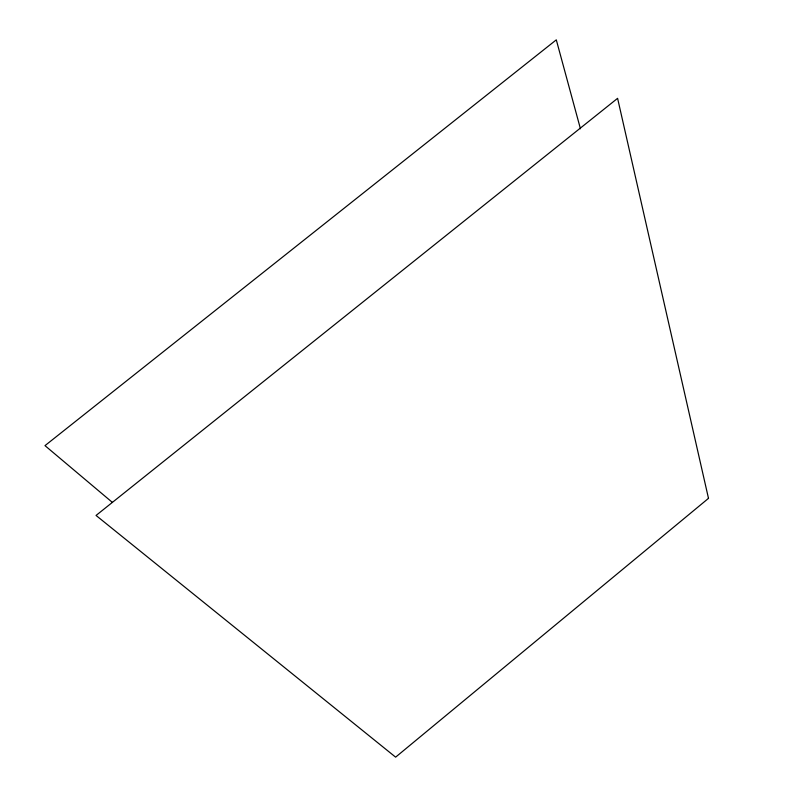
<?xml version="1.0" encoding="UTF-8"?>
<svg xmlns="http://www.w3.org/2000/svg" width="797" height="797" viewBox="0 0 797 797"><rect width="100%" height="100%" fill="white"/><g stroke="black" fill="none" stroke-linecap="round" stroke-linejoin="round"><path stroke-width="1.2" d="M112.427 502.439L44.991 445.633L556.296 39.85L580.435 128.775M708.493 498.354L395.621 757.15L96.048 515.45L617.595 98.33L708.493 498.354"/></g></svg>
